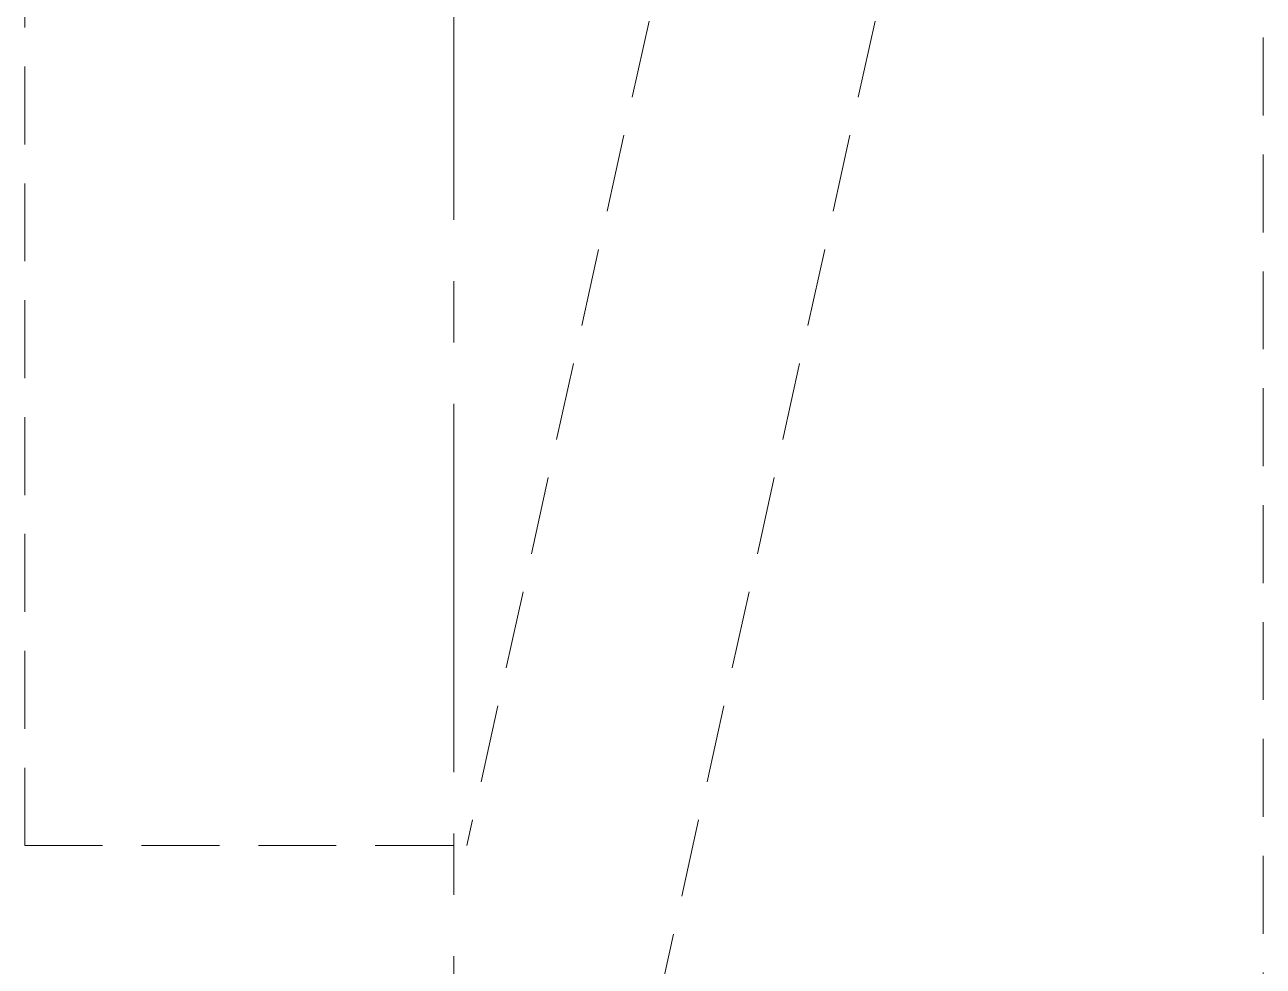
# Model space of a CAD drawing. Header units: millimetres. Extents: x 115500 to 206800, y -6300 to 53700.
# Drawn here: x 138600 to 143650, y 11609 to 15445 of the extents above; entities that cross this region are included whole.
import ezdxf

# ---------------------------------------------------------------- set-up
doc = ezdxf.new("R2010")
doc.units = ezdxf.units.MM
doc.linetypes.add('HIDDEN2', pattern=[4.7625, 3.175, -1.5875])
doc.linetypes.add('HT_Grid$0$CENTER2', pattern=[1.125, 0.75, -0.125, 0.125, -0.125])
doc.layers.add('HT_Grid$0$NDC_S_AXIS', color=5, linetype='HT_Grid$0$CENTER2', lineweight=13)
doc.layers.add('NDC_S_BEAM', color=3, linetype='HIDDEN2', lineweight=20)

msp = doc.modelspace()

# ---------------------------------------------------------------- linework, layer by layer
at = {"layer": 'HT_Grid$0$NDC_S_AXIS', "ltscale": 2000}
msp.add_line((140350, -1100), (140350, 48500), dxfattribs=at)
at = {"layer": 'NDC_S_BEAM', "ltscale": 100}
for p, q in [((138600, 12100), (138600, 18250)), ((141762.2, 18250), (140403, 12100)), ((142683.9, 18250), (140717, 9350)), ((143650, 18250), (143650, 9350)), ((138600, 12100), (140403, 12100))]:
    msp.add_line(p, q, dxfattribs=at)

doc.saveas('drawing.dxf')
